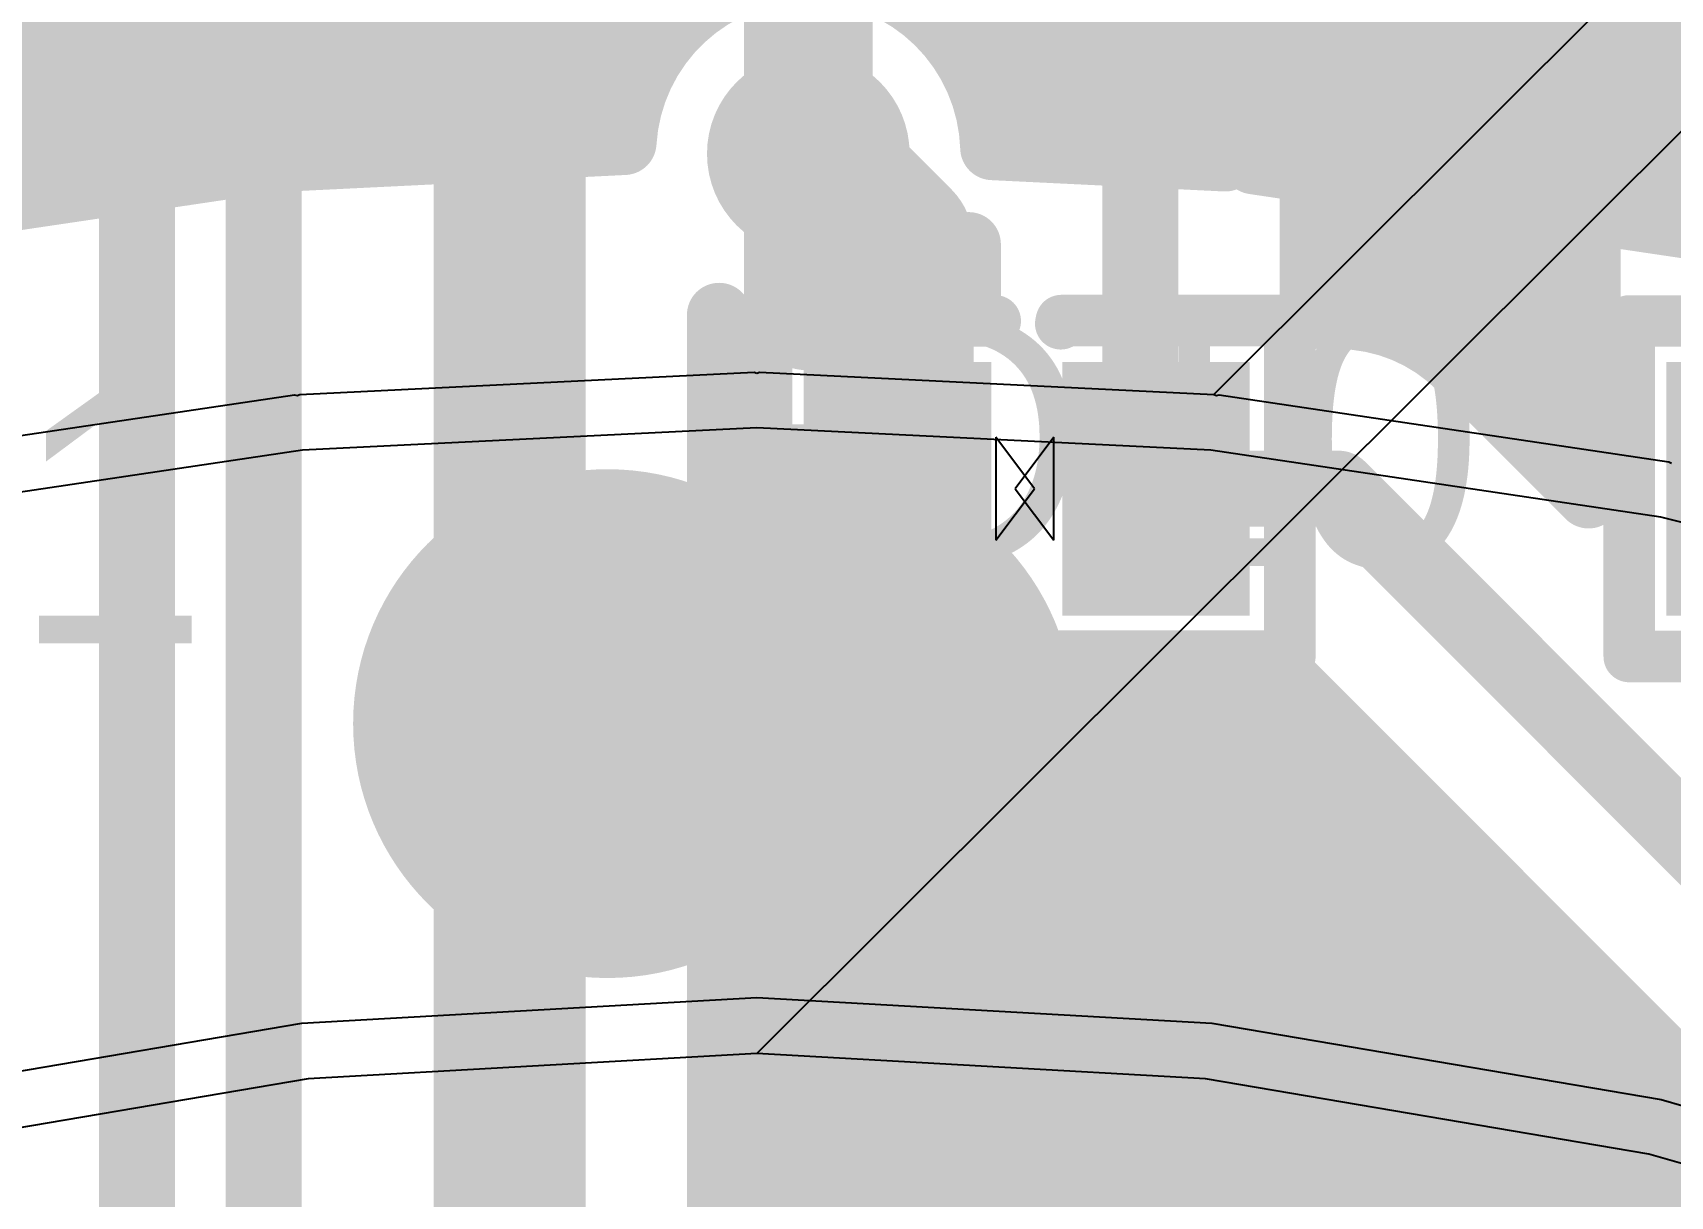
# Model space of a CAD drawing. Header units: inches. Extents: x 0 to 215, y 0 to 215.
# Drawn here: x 0.3928 to 0.52, y 1.0651 to 1.1554 of the extents above; entities that cross this region are included whole.
import ezdxf

# ---------------------------------------------------------------- set-up
doc = ezdxf.new("R2010")
doc.units = ezdxf.units.IN
doc.header["$MEASUREMENT"] = 0
for name, color, linetype in [('BottomLayer', 5, 'Continuous'), ('BottomPaste', 16, 'Continuous'), ('BottomSolder', 6, 'Continuous'), ('TopLayer', 1, 'Continuous'), ('TopOverlay', 2, 'Continuous'), ('TopPaste', 8, 'Continuous'), ('TopSolder', 216, 'Continuous'), ('ViaHoleLayer', 16, 'Continuous')]:
    doc.layers.add(name, color=color, linetype=linetype)
doc.styles.add('Arial', font='', dxfattribs={"height": 0.2})
doc.styles.get('Arial').set_extended_font_data('Arial')

# ---------------------------------------------------------------- blocks, each defined once
blk = doc.blocks.new('D0201_BI_A_53')
at = {"layer": 'TopLayer'}
for points in [[(-0.01523, 0.00789), (-0.0046, 0.00789), (-0.0046, -0.00786), (-0.01523, -0.00786)], [(0.00485, 0.00789), (0.01548, 0.00789), (0.01548, -0.00786), (0.00485, -0.00786)]]:
    blk.add_hatch(color=1, dxfattribs=at).paths.add_polyline_path(points)
at = {"layer": 'TopPaste'}
for points in [[(-0.01523, 0.00789), (-0.0046, 0.00789), (-0.0046, -0.00786), (-0.01523, -0.00786)], [(0.00485, 0.00789), (0.01548, 0.00789), (0.01548, -0.00786), (0.00485, -0.00786)]]:
    blk.add_hatch(color=8, dxfattribs=at).paths.add_polyline_path(points)
at = {"layer": 'TopSolder'}
for points in [[(-0.0172, 0.00986), (-0.00263, 0.00986), (-0.00263, -0.00983), (-0.0172, -0.00983)], [(0.00288, 0.00986), (0.01745, 0.00986), (0.01745, -0.00983), (0.00288, -0.00983)]]:
    blk.add_hatch(color=216, dxfattribs=at).paths.add_polyline_path(points)
at = {"layer": 'TopOverlay'}
for p, q in [((0.00103, 0.00001), (-0.00197, 0.00401)), ((-0.00197, 0.00401), (-0.00197, -0.00399)), ((0.00253, 0.00401), (-0.00047, 0.00001)), ((0.00253, -0.00399), (0.00253, 0.00401)), ((-0.00197, -0.00399), (0.00103, 0.00001)), ((-0.00047, 0.00001), (0.00253, -0.00399))]:
    blk.add_line(p, q, dxfattribs=at)
for points in [[(-0.00257, 0.01301, 0.004, 0.004, 0), (-0.02032, 0.01301, 0.004, 0.004, 0)], [(-0.02032, 0.01301, 0.004, 0.004, 0), (-0.02032, 0.01001, 0.004, 0.004, 0)], [(0.00257, 0.01304, 0.004, 0.004, 0), (0.00252, 0.01279, 0.004, 0.004, 0)], [(0.02032, 0.01304, 0.004, 0.004, 0), (0.00257, 0.01304, 0.004, 0.004, 0)], [(0.02032, 0.01304, 0.004, 0.004, 0), (0.02032, -0.01001, 0.004, 0.004, 0)], [(-0.02032, 0.01001, 0.004, 0.004, 0), (-0.02032, -0.01304, 0.004, 0.004, 0)], [(0.02032, -0.01001, 0.004, 0.004, 0), (0.02032, -0.01301, 0.004, 0.004, 0)], [(-0.00257, -0.01304, 0.004, 0.004, 0), (-0.02032, -0.01304, 0.004, 0.004, 0)], [(-0.00252, -0.01279, 0.004, 0.004, 0), (-0.00257, -0.01304, 0.004, 0.004, 0)], [(0.02032, -0.01301, 0.004, 0.004, 0), (0.00257, -0.01301, 0.004, 0.004, 0)]]:
    blk.add_lwpolyline(points, format="xyseb", dxfattribs=at)
for points in [[(-0.02132, 0.01301, 0.002, 0.002, 1), (-0.01932, 0.01301, 0.002, 0.002, 1)], [(-0.02132, 0.01301, 0.002, 0.002, 1), (-0.01932, 0.01301, 0.002, 0.002, 1)], [(-0.00357, 0.01301, 0.002, 0.002, 1), (-0.00157, 0.01301, 0.002, 0.002, 1)], [(0.00152, 0.01279, 0.002, 0.002, 1), (0.00352, 0.01279, 0.002, 0.002, 1)], [(0.00157, 0.01304, 0.002, 0.002, 1), (0.00357, 0.01304, 0.002, 0.002, 1)], [(0.00157, 0.01304, 0.002, 0.002, 1), (0.00357, 0.01304, 0.002, 0.002, 1)], [(0.01932, 0.01304, 0.002, 0.002, 1), (0.02132, 0.01304, 0.002, 0.002, 1)], [(0.01932, 0.01304, 0.002, 0.002, 1), (0.02132, 0.01304, 0.002, 0.002, 1)], [(-0.02132, 0.01001, 0.002, 0.002, 1), (-0.01932, 0.01001, 0.002, 0.002, 1)], [(-0.02132, 0.01001, 0.002, 0.002, 1), (-0.01932, 0.01001, 0.002, 0.002, 1)], [(0.01932, -0.01001, 0.002, 0.002, 1), (0.02132, -0.01001, 0.002, 0.002, 1)], [(0.01932, -0.01001, 0.002, 0.002, 1), (0.02132, -0.01001, 0.002, 0.002, 1)], [(-0.02132, -0.01304, 0.002, 0.002, 1), (-0.01932, -0.01304, 0.002, 0.002, 1)], [(-0.02132, -0.01304, 0.002, 0.002, 1), (-0.01932, -0.01304, 0.002, 0.002, 1)], [(-0.00357, -0.01304, 0.002, 0.002, 1), (-0.00157, -0.01304, 0.002, 0.002, 1)], [(-0.00357, -0.01304, 0.002, 0.002, 1), (-0.00157, -0.01304, 0.002, 0.002, 1)], [(-0.00352, -0.01279, 0.002, 0.002, 1), (-0.00152, -0.01279, 0.002, 0.002, 1)], [(0.00157, -0.01301, 0.002, 0.002, 1), (0.00357, -0.01301, 0.002, 0.002, 1)], [(0.01932, -0.01301, 0.002, 0.002, 1), (0.02132, -0.01301, 0.002, 0.002, 1)], [(0.01932, -0.01301, 0.002, 0.002, 1), (0.02132, -0.01301, 0.002, 0.002, 1)]]:
    blk.add_lwpolyline(points, format="xyseb", close=True, dxfattribs=at)
blk = doc.blocks.new('D0201_BI_A_54')
at = {"layer": 'TopLayer'}
for points in [[(-0.01523, 0.00789), (-0.0046, 0.00789), (-0.0046, -0.00786), (-0.01523, -0.00786)], [(0.00485, 0.00789), (0.01548, 0.00789), (0.01548, -0.00786), (0.00485, -0.00786)]]:
    blk.add_hatch(color=1, dxfattribs=at).paths.add_polyline_path(points)
at = {"layer": 'TopPaste'}
for points in [[(-0.01523, 0.00789), (-0.0046, 0.00789), (-0.0046, -0.00786), (-0.01523, -0.00786)], [(0.00485, 0.00789), (0.01548, 0.00789), (0.01548, -0.00786), (0.00485, -0.00786)]]:
    blk.add_hatch(color=8, dxfattribs=at).paths.add_polyline_path(points)
at = {"layer": 'TopSolder'}
for points in [[(-0.0172, 0.00986), (-0.00263, 0.00986), (-0.00263, -0.00983), (-0.0172, -0.00983)], [(0.00288, 0.00986), (0.01745, 0.00986), (0.01745, -0.00983), (0.00288, -0.00983)]]:
    blk.add_hatch(color=216, dxfattribs=at).paths.add_polyline_path(points)
at = {"layer": 'TopOverlay'}
for p, q in [((0.00103, 0.00001), (-0.00197, 0.00401)), ((-0.00197, 0.00401), (-0.00197, -0.00399)), ((0.00253, 0.00401), (-0.00047, 0.00001)), ((0.00253, -0.00399), (0.00253, 0.00401)), ((-0.00197, -0.00399), (0.00103, 0.00001)), ((-0.00047, 0.00001), (0.00253, -0.00399))]:
    blk.add_line(p, q, dxfattribs=at)
for points in [[(-0.00257, 0.01301, 0.004, 0.004, 0), (-0.02032, 0.01301, 0.004, 0.004, 0)], [(-0.02032, 0.01301, 0.004, 0.004, 0), (-0.02032, 0.01001, 0.004, 0.004, 0)], [(0.00257, 0.01304, 0.004, 0.004, 0), (0.00252, 0.01279, 0.004, 0.004, 0)], [(0.02032, 0.01304, 0.004, 0.004, 0), (0.00257, 0.01304, 0.004, 0.004, 0)], [(0.02032, 0.01304, 0.004, 0.004, 0), (0.02032, -0.01001, 0.004, 0.004, 0)], [(-0.02032, 0.01001, 0.004, 0.004, 0), (-0.02032, -0.01304, 0.004, 0.004, 0)], [(0.02032, -0.01001, 0.004, 0.004, 0), (0.02032, -0.01301, 0.004, 0.004, 0)], [(-0.00257, -0.01304, 0.004, 0.004, 0), (-0.02032, -0.01304, 0.004, 0.004, 0)], [(-0.00252, -0.01279, 0.004, 0.004, 0), (-0.00257, -0.01304, 0.004, 0.004, 0)], [(0.02032, -0.01301, 0.004, 0.004, 0), (0.00257, -0.01301, 0.004, 0.004, 0)]]:
    blk.add_lwpolyline(points, format="xyseb", dxfattribs=at)
for points in [[(-0.02132, 0.01301, 0.002, 0.002, 1), (-0.01932, 0.01301, 0.002, 0.002, 1)], [(-0.02132, 0.01301, 0.002, 0.002, 1), (-0.01932, 0.01301, 0.002, 0.002, 1)], [(-0.00357, 0.01301, 0.002, 0.002, 1), (-0.00157, 0.01301, 0.002, 0.002, 1)], [(0.00152, 0.01279, 0.002, 0.002, 1), (0.00352, 0.01279, 0.002, 0.002, 1)], [(0.00157, 0.01304, 0.002, 0.002, 1), (0.00357, 0.01304, 0.002, 0.002, 1)], [(0.00157, 0.01304, 0.002, 0.002, 1), (0.00357, 0.01304, 0.002, 0.002, 1)], [(0.01932, 0.01304, 0.002, 0.002, 1), (0.02132, 0.01304, 0.002, 0.002, 1)], [(0.01932, 0.01304, 0.002, 0.002, 1), (0.02132, 0.01304, 0.002, 0.002, 1)], [(-0.02132, 0.01001, 0.002, 0.002, 1), (-0.01932, 0.01001, 0.002, 0.002, 1)], [(-0.02132, 0.01001, 0.002, 0.002, 1), (-0.01932, 0.01001, 0.002, 0.002, 1)], [(0.01932, -0.01001, 0.002, 0.002, 1), (0.02132, -0.01001, 0.002, 0.002, 1)], [(0.01932, -0.01001, 0.002, 0.002, 1), (0.02132, -0.01001, 0.002, 0.002, 1)], [(-0.02132, -0.01304, 0.002, 0.002, 1), (-0.01932, -0.01304, 0.002, 0.002, 1)], [(-0.02132, -0.01304, 0.002, 0.002, 1), (-0.01932, -0.01304, 0.002, 0.002, 1)], [(-0.00357, -0.01304, 0.002, 0.002, 1), (-0.00157, -0.01304, 0.002, 0.002, 1)], [(-0.00357, -0.01304, 0.002, 0.002, 1), (-0.00157, -0.01304, 0.002, 0.002, 1)], [(-0.00352, -0.01279, 0.002, 0.002, 1), (-0.00152, -0.01279, 0.002, 0.002, 1)], [(0.00157, -0.01301, 0.002, 0.002, 1), (0.00357, -0.01301, 0.002, 0.002, 1)], [(0.01932, -0.01301, 0.002, 0.002, 1), (0.02132, -0.01301, 0.002, 0.002, 1)], [(0.01932, -0.01301, 0.002, 0.002, 1), (0.02132, -0.01301, 0.002, 0.002, 1)]]:
    blk.add_lwpolyline(points, format="xyseb", close=True, dxfattribs=at)
blk = doc.blocks.new('____73')
at = {"layer": 'BottomLayer'}
h = blk.add_hatch(color=5, dxfattribs=at)
edge = h.paths.add_edge_path()
edge.add_arc((0.005, 0.416), 0.01969, 0, 360)
h = blk.add_hatch(color=5, dxfattribs=at)
edge = h.paths.add_edge_path()
edge.add_arc((-0.01161, 0.41571), 0.01575, 0, 360)
at = {"layer": 'BottomPaste'}
h = blk.add_hatch(color=16, dxfattribs=at)
edge = h.paths.add_edge_path()
edge.add_arc((0.005, 0.416), 0.01969, 0, 360)
h = blk.add_hatch(color=16, dxfattribs=at)
edge = h.paths.add_edge_path()
edge.add_arc((-0.01161, 0.41571), 0.01575, 0, 360)
at = {"layer": 'BottomSolder'}
h = blk.add_hatch(color=6, dxfattribs=at)
edge = h.paths.add_edge_path()
edge.add_arc((-0.01161, 0.41571), 0.01975, 0, 360)
h = blk.add_hatch(color=6, dxfattribs=at)
edge = h.paths.add_edge_path()
edge.add_arc((0.005, 0.416), 0.01969, 0, 360)
at = {"layer": 'BottomLayer'}
for p, q in [((0, 0.43866), (-0.03528, 0.43693)), ((0.03528, 0.43693), (0, 0.43866)), ((-0.03528, 0.43693), (-0.07022, 0.43174)), ((0.07022, 0.43174), (0.03528, 0.43693)), ((0.10448, 0.42316), (0.07022, 0.43174)), ((-0.03535, 0.39246), (0, 0.39445)), ((0, 0.39445), (0.03535, 0.39246)), ((-0.07025, 0.38653), (-0.03535, 0.39246)), ((0.03535, 0.39246), (0.07025, 0.38653)), ((0.07025, 0.38653), (0.10427, 0.37673))]:
    blk.add_line(p, q, dxfattribs=at)
at = {"layer": 'BottomSolder'}
for p, q in [((214.29936, 214.06232), (0, 0.39009)), ((0, 0.39009), (214.29936, 214.06232)), ((214.29936, 214.06232), (0, 0.39009)), ((0, 0.39009), (214.29936, 214.06232)), ((0.03549, 0.44127), (214.29936, 214.06232)), ((0.03549, 0.44127), (214.29936, 214.06232)), ((-0.03549, 0.44127), (-0.00021, 0.443)), ((-0.03549, 0.44127), (-0.00021, 0.443)), ((-0.00021, 0.443), (0, 0.44292)), ((-0.00021, 0.443), (0, 0.44292)), ((0, 0.44292), (0.00021, 0.443)), ((0, 0.44292), (0.00021, 0.443)), ((0.00021, 0.443), (0.03549, 0.44127)), ((0.00021, 0.443), (0.03549, 0.44127)), ((-0.07085, 0.43604), (-0.03592, 0.44123)), ((-0.07085, 0.43604), (-0.03592, 0.44123)), ((-0.03592, 0.44123), (-0.0357, 0.44117)), ((-0.03592, 0.44123), (-0.0357, 0.44117)), ((-0.0357, 0.44117), (-0.03549, 0.44127)), ((-0.0357, 0.44117), (-0.03549, 0.44127)), ((0.03549, 0.44127), (0.0357, 0.44117)), ((0.03549, 0.44127), (0.0357, 0.44117)), ((0.0357, 0.44117), (0.03592, 0.44123)), ((0.0357, 0.44117), (0.03592, 0.44123)), ((0.03592, 0.44123), (0.07085, 0.43604)), ((0.03592, 0.44123), (0.07085, 0.43604)), ((0.07085, 0.43604), (0.07105, 0.43593)), ((0.07085, 0.43604), (0.07105, 0.43593)), ((0, 0.39009), (-0.03486, 0.38814)), ((0, 0.39009), (-0.03486, 0.38814)), ((0.03486, 0.38814), (0, 0.39009)), ((0.03486, 0.38814), (0, 0.39009)), ((-0.03486, 0.38814), (-0.06928, 0.38229)), ((-0.03486, 0.38814), (-0.06928, 0.38229)), ((0.06928, 0.38229), (0.03486, 0.38814)), ((0.06928, 0.38229), (0.03486, 0.38814)), ((0.10283, 0.37262), (0.06928, 0.38229)), ((0.10283, 0.37262), (0.06928, 0.38229))]:
    blk.add_line(p, q, dxfattribs=at)

msp = doc.modelspace()

# ---------------------------------------------------------------- hatches: boundary and pattern name
at = {"layer": 'BottomLayer'}
h = msp.add_hatch(color=5, dxfattribs=at)
edge = h.paths.add_edge_path()
edge.add_arc((0.453, 1.146), 0.00787, 0, 360)
at = {"layer": 'TopLayer'}
h = msp.add_hatch(color=1, dxfattribs=at)
edge = h.paths.add_edge_path()
edge.add_arc((0.453, 1.146), 0.00787, 0, 360)
at = {"layer": 'ViaHoleLayer'}
h = msp.add_hatch(color=16, dxfattribs=at)
edge = h.paths.add_edge_path()
edge.add_arc((0.453, 1.146), 0.00394, 0, 360)

# ---------------------------------------------------------------- linework, layer by layer
at = {"layer": 'BottomLayer'}
for points in [[(0.43871, 1.14685, 0.005, 0.005, -0.955444), (0.4673, 1.14645, 0.005, 0.005, 0)], [(0.36169, 1.15652, 0.005, 0.005, 0), (0.4433, 1.15652, 0.005, 0.005, 0)], [(0.4627, 1.15652, 0.005, 0.005, 0), (0.5453, 1.15652, 0.005, 0.005, 0)], [(0.3677, 1.15251, 0.005, 0.005, 0), (0.44025, 1.15251, 0.005, 0.005, 0)], [(0.46575, 1.15251, 0.005, 0.005, 0), (0.54225, 1.15251, 0.005, 0.005, 0)], [(0.37022, 1.14849, 0.005, 0.005, 0), (0.43891, 1.14849, 0.005, 0.005, 0)], [(0.46709, 1.14849, 0.005, 0.005, 0), (0.54091, 1.14849, 0.005, 0.005, 0)], [(0.41261, 1.14557, 0.005, 0.005, 0), (0.43871, 1.14685, 0.005, 0.005, 0)], [(0.4673, 1.14645, 0.005, 0.005, 0), (0.48539, 1.14557, 0.005, 0.005, 0)], [(0.37546, 1.14017, 0.005, 0.005, 0), (0.4104, 1.14535, 0.005, 0.005, 0)], [(0.4876, 1.14535, 0.005, 0.005, 0), (0.52254, 1.14017, 0.005, 0.005, 0)], [(0.37123, 1.14447, 0.005, 0.005, 0), (0.40451, 1.14447, 0.005, 0.005, 0)], [(0.49349, 1.14447, 0.005, 0.005, 0), (0.54077, 1.14447, 0.005, 0.005, 0)], [(0.52056, 1.14046, 0.005, 0.005, 0), (0.54181, 1.14046, 0.005, 0.005, 0)]]:
    msp.add_lwpolyline(points, format="xyseb", dxfattribs=at)
for points in [[(0.44205, 1.15652, 0.0025, 0.0025, 1), (0.44455, 1.15652, 0.0025, 0.0025, 1)], [(0.46145, 1.15652, 0.0025, 0.0025, 1), (0.46395, 1.15652, 0.0025, 0.0025, 1)], [(0.439, 1.15251, 0.0025, 0.0025, 1), (0.4415, 1.15251, 0.0025, 0.0025, 1)], [(0.4645, 1.15251, 0.0025, 0.0025, 1), (0.467, 1.15251, 0.0025, 0.0025, 1)], [(0.43766, 1.14849, 0.0025, 0.0025, 1), (0.44016, 1.14849, 0.0025, 0.0025, 1)], [(0.46584, 1.14849, 0.0025, 0.0025, 1), (0.46834, 1.14849, 0.0025, 0.0025, 1)], [(0.43746, 1.14685, 0.0025, 0.0025, 1), (0.43996, 1.14685, 0.0025, 0.0025, 1)], [(0.43746, 1.14685, 0.0025, 0.0025, 1), (0.43996, 1.14685, 0.0025, 0.0025, 1)], [(0.46605, 1.14645, 0.0025, 0.0025, 1), (0.46855, 1.14645, 0.0025, 0.0025, 1)], [(0.46605, 1.14645, 0.0025, 0.0025, 1), (0.46855, 1.14645, 0.0025, 0.0025, 1)], [(0.40915, 1.14535, 0.0025, 0.0025, 1), (0.41165, 1.14535, 0.0025, 0.0025, 1)], [(0.41136, 1.14557, 0.0025, 0.0025, 1), (0.41386, 1.14557, 0.0025, 0.0025, 1)], [(0.48414, 1.14557, 0.0025, 0.0025, 1), (0.48664, 1.14557, 0.0025, 0.0025, 1)], [(0.48635, 1.14535, 0.0025, 0.0025, 1), (0.48885, 1.14535, 0.0025, 0.0025, 1)], [(0.40326, 1.14447, 0.0025, 0.0025, 1), (0.40576, 1.14447, 0.0025, 0.0025, 1)], [(0.49224, 1.14447, 0.0025, 0.0025, 1), (0.49474, 1.14447, 0.0025, 0.0025, 1)], [(0.51931, 1.14046, 0.0025, 0.0025, 1), (0.52181, 1.14046, 0.0025, 0.0025, 1)]]:
    msp.add_lwpolyline(points, format="xyseb", close=True, dxfattribs=at)
at = {"layer": 'TopLayer'}
for points in [[(0.40085, 1.02476, 0.00591, 0.00591, 0), (0.40085, 1.28285, 0.00591, 0.00591, 0)], [(0.41069, 1.02069, 0.00591, 0.00591, 0), (0.41069, 1.23869, 0.00591, 0.00591, 0)], [(0.50957, 1.15073, 0.005, 0.005, 0), (0.50957, 1.23061, 0.005, 0.005, 0)], [(0.49723, 1.15073, 0.005, 0.005, 0), (0.49723, 1.22396, 0.005, 0.005, 0)], [(0.42979, 0.95421, 0.01181, 0.01181, 0), (0.42979, 1.19046, 0.01181, 0.01181, 0)], [(0.47879, 1.12026, 0.00591, 0.00591, 0), (0.47879, 1.19067, 0.00591, 0.00591, 0)], [(0.453, 1.146, 0.01, 0.01, 0), (0.453, 1.15781, 0.01, 0.01, 0)], [(0.49723, 1.15652, 0.005, 0.005, 0), (0.50957, 1.15652, 0.005, 0.005, 0)], [(0.49723, 1.15251, 0.005, 0.005, 0), (0.50957, 1.15251, 0.005, 0.005, 0)], [(0.49212, 1.15073, 0.005, 0.005, 0), (0.49723, 1.15073, 0.005, 0.005, 0)], [(0.49212, 1.13333, 0.005, 0.005, 0), (0.49212, 1.15073, 0.005, 0.005, 0)], [(0.50957, 1.15073, 0.005, 0.005, 0), (0.5136, 1.15073, 0.005, 0.005, 0)], [(0.5136, 1.12, 0.005, 0.005, 0), (0.5136, 1.15073, 0.005, 0.005, 0)], [(0.453, 1.146, 0.01181, 0.01181, 0), (0.45993, 1.13907, 0.01181, 0.01181, 0)], [(0.453, 1.13419, 0.01, 0.01, 0), (0.453, 1.146, 0.01, 0.01, 0)], [(0.49212, 1.14849, 0.005, 0.005, 0), (0.5136, 1.14849, 0.005, 0.005, 0)], [(0.49212, 1.14447, 0.005, 0.005, 0), (0.5136, 1.14447, 0.005, 0.005, 0)], [(0.45993, 1.12, 0.01181, 0.01181, 0), (0.45993, 1.13907, 0.01181, 0.01181, 0)], [(0.49212, 1.14046, 0.005, 0.005, 0), (0.5136, 1.14046, 0.005, 0.005, 0)], [(0.46546, 1.13897, 0.005, 0.005, -0.110981), (0.46126, 1.13431, 0.005, 0.005, 0)], [(0.46546, 1.13431, 0.005, 0.005, 0), (0.46546, 1.13897, 0.005, 0.005, 0)], [(0.49212, 1.13644, 0.005, 0.005, 0), (0.5136, 1.13644, 0.005, 0.005, 0)], [(0.44607, 0.96265, 0.005, 0.005, 0), (0.44607, 1.13348, 0.005, 0.005, 0)], [(0.45993, 1.12, 0.01, 0.01, 0), (0.45993, 1.13181, 0.01, 0.01, 0)], [(0.46126, 1.13431, 0.005, 0.005, 0), (0.46546, 1.13431, 0.005, 0.005, 0)], [(0.44817, 1.10569, 0.005, 0.005, 0), (0.44817, 1.13253, 0.005, 0.005, 0)], [(0.49417, 1.13333, 0.005, 0.005, -0.198912), (0.5036, 1.12942, 0.005, 0.005, 0)], [(0.49417, 1.13333, 0.005, 0.005, -0.198912), (0.5036, 1.12942, 0.005, 0.005, 0)], [(0.49899, 1.13243, 0.005, 0.005, 0), (0.5136, 1.13243, 0.005, 0.005, 0)], [(0.5036, 1.12942, 0.005, 0.005, 0), (0.51361, 1.11941, 0.005, 0.005, 0)], [(0.50461, 1.12841, 0.005, 0.005, 0), (0.5136, 1.12841, 0.005, 0.005, 0)], [(0.50862, 1.1244, 0.005, 0.005, 0), (0.5136, 1.1244, 0.005, 0.005, 0)], [(0.45067, 1.12, 0.01, 0.01, 0), (0.45993, 1.12, 0.01, 0.01, 0)], [(0.45993, 1.10819, 0.01, 0.01, 0), (0.45993, 1.12, 0.01, 0.01, 0)], [(0.47879, 1.12026, 0.00591, 0.00591, 0), (0.47905, 1.12, 0.00591, 0.00591, 0)], [(0.48, 1.12, 0.00591, 0.00591, 0), (0.49417, 1.12, 0.00591, 0.00591, 0)], [(0.49417, 1.12, 0.00591, 0.00591, 0), (0.62167, 0.9925, 0.00591, 0.00591, 0)], [(0.44817, 1.10569, 0.005, 0.005, 0), (0.46825, 1.10569, 0.005, 0.005, 0)], [(0.46825, 1.10569, 0.005, 0.005, 0), (0.47168, 1.10569, 0.005, 0.005, 0)], [(0.46825, 1.10569, 0.005, 0.005, 0), (0.47168, 1.10569, 0.005, 0.005, 0)], [(0.47168, 1.10569, 0.005, 0.005, 0), (0.48964, 1.10569, 0.005, 0.005, 0)], [(0.48964, 1.10569, 0.005, 0.005, 0), (0.55058, 1.04474, 0.005, 0.005, 0)], [(0.44607, 1.10432, 0.005, 0.005, 0), (0.49101, 1.10432, 0.005, 0.005, 0)], [(0.44607, 1.1003, 0.005, 0.005, 0), (0.49502, 1.1003, 0.005, 0.005, 0)], [(0.44607, 1.09629, 0.005, 0.005, 0), (0.49904, 1.09629, 0.005, 0.005, 0)], [(0.44607, 1.09227, 0.005, 0.005, 0), (0.50306, 1.09227, 0.005, 0.005, 0)], [(0.44607, 1.08825, 0.005, 0.005, 0), (0.50707, 1.08825, 0.005, 0.005, 0)], [(0.44607, 1.08424, 0.005, 0.005, 0), (0.51109, 1.08424, 0.005, 0.005, 0)], [(0.44607, 1.08022, 0.005, 0.005, 0), (0.5151, 1.08022, 0.005, 0.005, 0)], [(0.44607, 1.07621, 0.005, 0.005, 0), (0.51912, 1.07621, 0.005, 0.005, 0)], [(0.44607, 1.07219, 0.005, 0.005, 0), (0.52313, 1.07219, 0.005, 0.005, 0)], [(0.44607, 1.06818, 0.005, 0.005, 0), (0.52715, 1.06818, 0.005, 0.005, 0)], [(0.44607, 1.06416, 0.005, 0.005, 0), (0.53117, 1.06416, 0.005, 0.005, 0)]]:
    msp.add_lwpolyline(points, format="xyseb", dxfattribs=at)
for points in [[(0.4505, 1.15781, 0.005, 0.005, 1), (0.4555, 1.15781, 0.005, 0.005, 1)], [(0.49598, 1.15652, 0.0025, 0.0025, 1), (0.49848, 1.15652, 0.0025, 0.0025, 1)], [(0.50832, 1.15652, 0.0025, 0.0025, 1), (0.51082, 1.15652, 0.0025, 0.0025, 1)], [(0.49598, 1.15251, 0.0025, 0.0025, 1), (0.49848, 1.15251, 0.0025, 0.0025, 1)], [(0.50832, 1.15251, 0.0025, 0.0025, 1), (0.51082, 1.15251, 0.0025, 0.0025, 1)], [(0.49087, 1.15073, 0.0025, 0.0025, 1), (0.49337, 1.15073, 0.0025, 0.0025, 1)], [(0.49087, 1.15073, 0.0025, 0.0025, 1), (0.49337, 1.15073, 0.0025, 0.0025, 1)], [(0.49598, 1.15073, 0.0025, 0.0025, 1), (0.49848, 1.15073, 0.0025, 0.0025, 1)], [(0.49598, 1.15073, 0.0025, 0.0025, 1), (0.49848, 1.15073, 0.0025, 0.0025, 1)], [(0.50832, 1.15073, 0.0025, 0.0025, 1), (0.51082, 1.15073, 0.0025, 0.0025, 1)], [(0.50832, 1.15073, 0.0025, 0.0025, 1), (0.51082, 1.15073, 0.0025, 0.0025, 1)], [(0.51235, 1.15073, 0.0025, 0.0025, 1), (0.51485, 1.15073, 0.0025, 0.0025, 1)], [(0.51235, 1.15073, 0.0025, 0.0025, 1), (0.51485, 1.15073, 0.0025, 0.0025, 1)], [(0.45005, 1.146, 0.00591, 0.00591, 1), (0.45595, 1.146, 0.00591, 0.00591, 1)], [(0.4505, 1.146, 0.005, 0.005, 1), (0.4555, 1.146, 0.005, 0.005, 1)], [(0.4505, 1.146, 0.005, 0.005, 1), (0.4555, 1.146, 0.005, 0.005, 1)], [(0.49087, 1.14849, 0.0025, 0.0025, 1), (0.49337, 1.14849, 0.0025, 0.0025, 1)], [(0.51235, 1.14849, 0.0025, 0.0025, 1), (0.51485, 1.14849, 0.0025, 0.0025, 1)], [(0.49087, 1.14447, 0.0025, 0.0025, 1), (0.49337, 1.14447, 0.0025, 0.0025, 1)], [(0.51235, 1.14447, 0.0025, 0.0025, 1), (0.51485, 1.14447, 0.0025, 0.0025, 1)], [(0.45697, 1.13907, 0.00591, 0.00591, 1), (0.46288, 1.13907, 0.00591, 0.00591, 1)], [(0.45697, 1.13907, 0.00591, 0.00591, 1), (0.46288, 1.13907, 0.00591, 0.00591, 1)], [(0.49087, 1.14046, 0.0025, 0.0025, 1), (0.49337, 1.14046, 0.0025, 0.0025, 1)], [(0.51235, 1.14046, 0.0025, 0.0025, 1), (0.51485, 1.14046, 0.0025, 0.0025, 1)], [(0.46421, 1.13897, 0.0025, 0.0025, 1), (0.46671, 1.13897, 0.0025, 0.0025, 1)], [(0.46421, 1.13897, 0.0025, 0.0025, 1), (0.46671, 1.13897, 0.0025, 0.0025, 1)], [(0.4505, 1.13419, 0.005, 0.005, 1), (0.4555, 1.13419, 0.005, 0.005, 1)], [(0.49087, 1.13644, 0.0025, 0.0025, 1), (0.49337, 1.13644, 0.0025, 0.0025, 1)], [(0.51235, 1.13644, 0.0025, 0.0025, 1), (0.51485, 1.13644, 0.0025, 0.0025, 1)], [(0.44482, 1.13348, 0.0025, 0.0025, 1), (0.44732, 1.13348, 0.0025, 0.0025, 1)], [(0.45743, 1.13181, 0.005, 0.005, 1), (0.46243, 1.13181, 0.005, 0.005, 1)], [(0.46001, 1.13431, 0.0025, 0.0025, 1), (0.46251, 1.13431, 0.0025, 0.0025, 1)], [(0.46001, 1.13431, 0.0025, 0.0025, 1), (0.46251, 1.13431, 0.0025, 0.0025, 1)], [(0.46421, 1.13431, 0.0025, 0.0025, 1), (0.46671, 1.13431, 0.0025, 0.0025, 1)], [(0.46421, 1.13431, 0.0025, 0.0025, 1), (0.46671, 1.13431, 0.0025, 0.0025, 1)], [(0.44692, 1.13253, 0.0025, 0.0025, 1), (0.44942, 1.13253, 0.0025, 0.0025, 1)], [(0.49087, 1.13333, 0.0025, 0.0025, 1), (0.49337, 1.13333, 0.0025, 0.0025, 1)], [(0.49292, 1.13333, 0.0025, 0.0025, 1), (0.49542, 1.13333, 0.0025, 0.0025, 1)], [(0.49292, 1.13333, 0.0025, 0.0025, 1), (0.49542, 1.13333, 0.0025, 0.0025, 1)], [(0.49774, 1.13243, 0.0025, 0.0025, 1), (0.50024, 1.13243, 0.0025, 0.0025, 1)], [(0.51235, 1.13243, 0.0025, 0.0025, 1), (0.51485, 1.13243, 0.0025, 0.0025, 1)], [(0.50235, 1.12942, 0.0025, 0.0025, 1), (0.50485, 1.12942, 0.0025, 0.0025, 1)], [(0.50235, 1.12942, 0.0025, 0.0025, 1), (0.50485, 1.12942, 0.0025, 0.0025, 1)], [(0.50235, 1.12942, 0.0025, 0.0025, 1), (0.50485, 1.12942, 0.0025, 0.0025, 1)], [(0.50336, 1.12841, 0.0025, 0.0025, 1), (0.50586, 1.12841, 0.0025, 0.0025, 1)], [(0.51235, 1.12841, 0.0025, 0.0025, 1), (0.51485, 1.12841, 0.0025, 0.0025, 1)], [(0.45697, 1.12, 0.00591, 0.00591, 1), (0.46288, 1.12, 0.00591, 0.00591, 1)], [(0.50737, 1.1244, 0.0025, 0.0025, 1), (0.50987, 1.1244, 0.0025, 0.0025, 1)], [(0.51235, 1.1244, 0.0025, 0.0025, 1), (0.51485, 1.1244, 0.0025, 0.0025, 1)], [(0.44817, 1.12, 0.005, 0.005, 1), (0.45317, 1.12, 0.005, 0.005, 1)], [(0.45743, 1.12, 0.005, 0.005, 1), (0.46243, 1.12, 0.005, 0.005, 1)], [(0.45743, 1.12, 0.005, 0.005, 1), (0.46243, 1.12, 0.005, 0.005, 1)], [(0.45743, 1.12, 0.005, 0.005, 1), (0.46243, 1.12, 0.005, 0.005, 1)], [(0.47731, 1.12026, 0.00295, 0.00295, 1), (0.48027, 1.12026, 0.00295, 0.00295, 1)], [(0.47731, 1.12026, 0.00295, 0.00295, 1), (0.48027, 1.12026, 0.00295, 0.00295, 1)], [(0.47757, 1.12, 0.00295, 0.00295, 1), (0.48052, 1.12, 0.00295, 0.00295, 1)], [(0.47852, 1.12, 0.00295, 0.00295, 1), (0.48148, 1.12, 0.00295, 0.00295, 1)], [(0.4927, 1.12, 0.00295, 0.00295, 1), (0.49565, 1.12, 0.00295, 0.00295, 1)], [(0.4927, 1.12, 0.00295, 0.00295, 1), (0.49565, 1.12, 0.00295, 0.00295, 1)], [(0.51235, 1.12, 0.0025, 0.0025, 1), (0.51485, 1.12, 0.0025, 0.0025, 1)], [(0.51236, 1.11941, 0.0025, 0.0025, 1), (0.51486, 1.11941, 0.0025, 0.0025, 1)], [(0.45743, 1.10819, 0.005, 0.005, 1), (0.46243, 1.10819, 0.005, 0.005, 1)], [(0.44692, 1.10569, 0.0025, 0.0025, 1), (0.44942, 1.10569, 0.0025, 0.0025, 1)], [(0.44692, 1.10569, 0.0025, 0.0025, 1), (0.44942, 1.10569, 0.0025, 0.0025, 1)], [(0.467, 1.10569, 0.0025, 0.0025, 1), (0.4695, 1.10569, 0.0025, 0.0025, 1)], [(0.467, 1.10569, 0.0025, 0.0025, 1), (0.4695, 1.10569, 0.0025, 0.0025, 1)], [(0.467, 1.10569, 0.0025, 0.0025, 1), (0.4695, 1.10569, 0.0025, 0.0025, 1)], [(0.47043, 1.10569, 0.0025, 0.0025, 1), (0.47293, 1.10569, 0.0025, 0.0025, 1)], [(0.47043, 1.10569, 0.0025, 0.0025, 1), (0.47293, 1.10569, 0.0025, 0.0025, 1)], [(0.47043, 1.10569, 0.0025, 0.0025, 1), (0.47293, 1.10569, 0.0025, 0.0025, 1)], [(0.48839, 1.10569, 0.0025, 0.0025, 1), (0.49089, 1.10569, 0.0025, 0.0025, 1)], [(0.48839, 1.10569, 0.0025, 0.0025, 1), (0.49089, 1.10569, 0.0025, 0.0025, 1)], [(0.44482, 1.10432, 0.0025, 0.0025, 1), (0.44732, 1.10432, 0.0025, 0.0025, 1)], [(0.48976, 1.10432, 0.0025, 0.0025, 1), (0.49226, 1.10432, 0.0025, 0.0025, 1)], [(0.44482, 1.1003, 0.0025, 0.0025, 1), (0.44732, 1.1003, 0.0025, 0.0025, 1)], [(0.49377, 1.1003, 0.0025, 0.0025, 1), (0.49627, 1.1003, 0.0025, 0.0025, 1)], [(0.44482, 1.09629, 0.0025, 0.0025, 1), (0.44732, 1.09629, 0.0025, 0.0025, 1)], [(0.49779, 1.09629, 0.0025, 0.0025, 1), (0.50029, 1.09629, 0.0025, 0.0025, 1)], [(0.44482, 1.09227, 0.0025, 0.0025, 1), (0.44732, 1.09227, 0.0025, 0.0025, 1)], [(0.50181, 1.09227, 0.0025, 0.0025, 1), (0.50431, 1.09227, 0.0025, 0.0025, 1)], [(0.44482, 1.08825, 0.0025, 0.0025, 1), (0.44732, 1.08825, 0.0025, 0.0025, 1)], [(0.50582, 1.08825, 0.0025, 0.0025, 1), (0.50832, 1.08825, 0.0025, 0.0025, 1)], [(0.44482, 1.08424, 0.0025, 0.0025, 1), (0.44732, 1.08424, 0.0025, 0.0025, 1)], [(0.50984, 1.08424, 0.0025, 0.0025, 1), (0.51234, 1.08424, 0.0025, 0.0025, 1)], [(0.44482, 1.08022, 0.0025, 0.0025, 1), (0.44732, 1.08022, 0.0025, 0.0025, 1)], [(0.51385, 1.08022, 0.0025, 0.0025, 1), (0.51635, 1.08022, 0.0025, 0.0025, 1)], [(0.44482, 1.07621, 0.0025, 0.0025, 1), (0.44732, 1.07621, 0.0025, 0.0025, 1)], [(0.51787, 1.07621, 0.0025, 0.0025, 1), (0.52037, 1.07621, 0.0025, 0.0025, 1)], [(0.44482, 1.07219, 0.0025, 0.0025, 1), (0.44732, 1.07219, 0.0025, 0.0025, 1)], [(0.44482, 1.06818, 0.0025, 0.0025, 1), (0.44732, 1.06818, 0.0025, 0.0025, 1)], [(0.44482, 1.06416, 0.0025, 0.0025, 1), (0.44732, 1.06416, 0.0025, 0.0025, 1)]]:
    msp.add_lwpolyline(points, format="xyseb", close=True, dxfattribs=at)

# ---------------------------------------------------------------- block references
msp.add_blockref('____73', (0.449, 0.68605))
at = {"rotation": 180}
for name, p in [('D0201_BI_A_53', (0.47009, 1.12001)), ('D0201_BI_A_54', (0.53709, 1.12001))]:
    msp.add_blockref(name, p, dxfattribs=at)

# ---------------------------------------------------------------- texts
at = {"layer": 'TopOverlay', "style": 'Arial'}
for s, p in [('D10', (0.455, 1.114)), ('D11', (0.356, 1.108))]:
    msp.add_text(s, height=0.019685, dxfattribs=at).set_placement(p)

doc.saveas('drawing.dxf')
